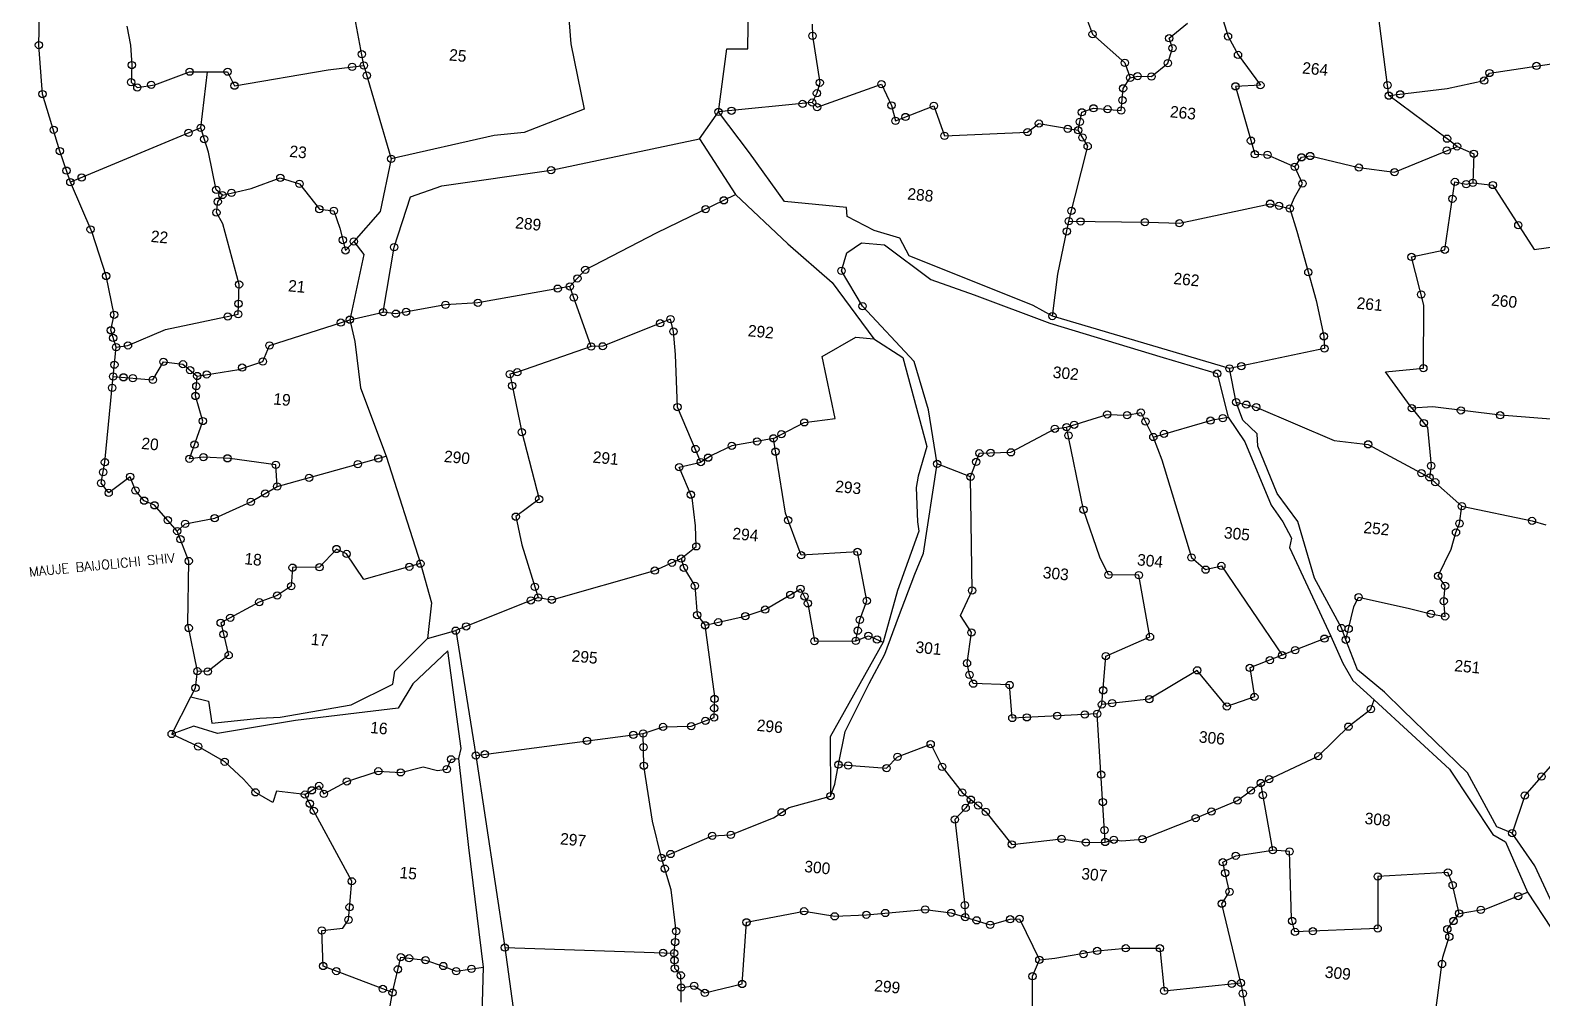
# Model space of a CAD drawing. Header units: metres. Extents: x 282716 to 286267, y 2075266 to 2079640.
# Drawn here: x 283632 to 284767, y 2075728 to 2076455 of the extents above; entities that cross this region are included whole.
import ezdxf
from ezdxf.enums import TextEntityAlignment as Align

# ---------------------------------------------------------------- set-up
doc = ezdxf.new("R2010")
doc.units = ezdxf.units.M
doc.header["$LTSCALE"] = 0.3
doc.header["$MEASUREMENT"] = 0
for name, color, linetype in [('OFF', 1, 'Continuous'), ('POLY_PARCEL', 6, 'Continuous'), ('POLY_ROAD', 30, 'Continuous'), ('POLY_WATER', 4, 'Continuous'), ('TEXT_MAPOUT', 7, 'Continuous'), ('TEXT_PARCEL', 7, 'Continuous'), ('V_BOUND_LINE', 7, 'Continuous')]:
    doc.layers.add(name, color=color, linetype=linetype)
doc.styles.get("Standard").update_dxf_attribs({"font": 'simplex.shx'})
doc.styles.add('TEXT_MAP', font='', dxfattribs={"height": 2.5})
doc.styles.get('TEXT_MAP').set_extended_font_data('Kruti Dev 050')

msp = doc.modelspace()

# ---------------------------------------------------------------- linework, layer by layer
for centre in [(284219.6, 2076450.4), (284429.9, 2076451.6), (284531.6, 2076450), (283638.6, 2076443.5), (284487.4, 2076448.6), (284490, 2076441.2), (283708.4, 2076428.5), (283873.8, 2076427.1), (283881.1, 2076436.6), (283882.6, 2076428.2), (284454.1, 2076430.2), (284486.4, 2076429.9), (284539.1, 2076436.1), (284763.3, 2076427.8), (283707.8, 2076415.6), (283751.8, 2076423.5), (283780.3, 2076423.5), (283884.8, 2076420.6), (284458.1, 2076418.9), (284463.7, 2076420.1), (284474.1, 2076419.9), (284724, 2076416.8), (284728, 2076422.5), (283641.3, 2076406.7), (283712.5, 2076411.6), (283723, 2076413.6), (283785.5, 2076413), (284222.9, 2076407.3), (284225, 2076415.2), (284271.3, 2076414.1), (284452.8, 2076411), (284537.2, 2076412.5), (284555.9, 2076413.3), (284651.4, 2076413.4), (284652.4, 2076405.5), (284660.9, 2076406.5), (284149, 2076393.3), (284158.7, 2076394.2), (284212.1, 2076399.3), (284219.4, 2076400.3), (284223, 2076396.9), (284278.9, 2076398.2), (284310.7, 2076397.9), (284421.8, 2076393), (284430.6, 2076396), (284441.2, 2076395.3), (284451.4, 2076394.4), (284452.3, 2076402.1), (284281.9, 2076386.6), (284289.4, 2076389.5), (284389.6, 2076384.5), (284420.3, 2076385.8), (283649.7, 2076379.9), (283751, 2076377.6), (283760.1, 2076381.4), (283762.8, 2076372.8), (284318.7, 2076375.3), (284381.1, 2076378.2), (284411.2, 2076380.6), (284419.1, 2076379.5), (284422.3, 2076374.1), (284548.8, 2076371.7), (284696.1, 2076373.2), (283654.3, 2076363.9), (284426.2, 2076367.5), (284551.7, 2076361.5), (284561.3, 2076361.1), (284586.8, 2076359.2), (284593.3, 2076360.2), (284695.9, 2076364.3), (284703.6, 2076367.4), (284716.2, 2076361.9), (283659.3, 2076349.2), (283903.2, 2076358.1), (284023.2, 2076349.6), (284581.8, 2076352.1), (284629.9, 2076351.5), (284656.7, 2076348.1), (283662.2, 2076340.5), (283670.7, 2076344), (283819.9, 2076343.8), (283834.3, 2076339.3), (284587.6, 2076339.5), (284702, 2076340.7), (284710.4, 2076339), (284715.5, 2076340.1), (284730.5, 2076338.4), (283771.8, 2076334.8), (283772.9, 2076325.9), (283776.4, 2076330.9), (283783.2, 2076332.5), (284153, 2076326.9), (284700.1, 2076328.1), (283771.9, 2076317.7), (283849.2, 2076320.3), (283860.1, 2076319), (284139.3, 2076320.3), (284414, 2076319), (284563.2, 2076324.4), (284569.9, 2076322.8), (284578, 2076320.8), (283677.4, 2076305.1), (284410.5, 2076303.6), (284412.1, 2076311.3), (284420.9, 2076311.1), (284469.2, 2076310.5), (284495.1, 2076309.7), (284749.6, 2076308.3), (283866.8, 2076297.1), (283875.1, 2076296), (283905.4, 2076291.7), (283868.8, 2076289.3), (284669.4, 2076284.4), (284694.4, 2076289.8), (283689.1, 2076270.1), (284043, 2076268.3), (284048.9, 2076274.8), (284241.3, 2076274), (284591.9, 2076272.9), (283788.9, 2076263.8), (284028.2, 2076260.6), (284037.4, 2076262.2), (283788.5, 2076249.3), (283943.9, 2076248.4), (283968.3, 2076249.9), (284040.3, 2076254), (284257.2, 2076247.4), (284676.7, 2076256.2), (283695.1, 2076241), (283780.4, 2076239.7), (283788.2, 2076241.4), (283865.3, 2076235.1), (283872.1, 2076237.3), (283897.2, 2076242.9), (283906.7, 2076241.8), (283914.3, 2076243.2), (284105.2, 2076234.6), (284112.9, 2076237.7), (284399.7, 2076240), (283692.6, 2076229.3), (283694.4, 2076223.6), (284115.1, 2076228.4), (284603.6, 2076224.8), (283696.6, 2076216.7), (283705.5, 2076218), (283811.8, 2076217.9), (284053.3, 2076217.2), (284062, 2076217.3), (284604, 2076215.7), (283695.3, 2076203.5), (283732.1, 2076205.6), (283746.8, 2076203.8), (283791.2, 2076201.3), (283806.8, 2076205.9), (284532.7, 2076200.6), (284541.6, 2076202.4), (284678.3, 2076200.9), (283694.4, 2076194.6), (283702.1, 2076194), (283709.1, 2076193.4), (283724.2, 2076192.1), (283752.1, 2076199.4), (283757.5, 2076195), (283764.6, 2076196.2), (283992.3, 2076196.4), (283997.9, 2076197.8), (284523.5, 2076196.8), (283693.6, 2076186.1), (283756.2, 2076180), (283756.8, 2076187.4), (283994, 2076187.7), (284118.2, 2076171.7), (284440.9, 2076166.2), (284466.2, 2076167.6), (284537.8, 2076175.4), (284545.3, 2076173.5), (284552.8, 2076171.7), (284669.7, 2076170.8), (284706.5, 2076169.2), (283761.7, 2076161.2), (284213.4, 2076160.2), (284401.5, 2076155.4), (284410.4, 2076156.6), (284416.1, 2076158.4), (284455.8, 2076165.6), (284469.7, 2076160.8), (284518.4, 2076161.5), (284527.7, 2076163.4), (284678.7, 2076159.7), (284736, 2076165.5), (283755.4, 2076143.5), (284001.2, 2076152.8), (284177.9, 2076145.9), (284190.2, 2076148.2), (284196.2, 2076151.3), (284411.8, 2076150.3), (284475.5, 2076149.2), (284483.5, 2076151.5), (284636.9, 2076143.7), (283751.6, 2076132.9), (283762.1, 2076134.1), (283780.2, 2076133.2), (283893.5, 2076133.1), (284131.6, 2076140.2), (284141.2, 2076133.7), (284158.9, 2076142.6), (284191.8, 2076138.2), (284344.9, 2076137), (284353.3, 2076137.4), (284368.6, 2076137.7), (283686.9, 2076122.8), (283688.2, 2076130.2), (283816.5, 2076128.3), (283878.1, 2076128.8), (284119.5, 2076126.6), (284135.7, 2076130.4), (284313.2, 2076129), (284342.5, 2076130.5), (284676.8, 2076122), (284684.2, 2076127.6), (283685.4, 2076114.5), (283707.1, 2076119.4), (283817.5, 2076112), (283841.5, 2076118.6), (284338.3, 2076119.3), (284683, 2076118.9), (284687.3, 2076115.2), (283691, 2076107.2), (283711.1, 2076109), (283717.6, 2076101.4), (283725.4, 2076097.9), (283797.8, 2076100.5), (283808.6, 2076106.8), (284014.2, 2076102.5), (284128.2, 2076105.9), (283735.4, 2076086.7), (283770.6, 2076088.3), (283996.7, 2076089.4), (284201.3, 2076086.7), (284423.1, 2076094.6), (284707.2, 2076097.3), (283742.5, 2076078.6), (283748.4, 2076084), (284702.8, 2076077.6), (284705.4, 2076084.3), (284759.9, 2076086.2), (283744.9, 2076072.4), (283862.1, 2076065.1), (284132.3, 2076067.1), (283751.1, 2076056.1), (283869.7, 2076061.4), (283925.1, 2076054.1), (284114, 2076054.8), (284120.9, 2076057.9), (284211.1, 2076060.4), (284253.3, 2076062.9), (284504.2, 2076058.7), (284526.6, 2076052.4), (283829.1, 2076051.1), (283849.3, 2076051.4), (283916.8, 2076051.8), (284101.1, 2076048.9), (284123, 2076051), (284441.8, 2076045.7), (284464.6, 2076045.5), (284514.8, 2076049.6), (284689.4, 2076044.9), (283817.6, 2076030.2), (283828.1, 2076037.2), (284011, 2076036.7), (284131.2, 2076037.5), (284202.9, 2076030.7), (284210.5, 2076035.3), (284339.4, 2076034), (284694.6, 2076037.5), (283804.1, 2076025.1), (284008, 2076026.5), (284013.5, 2076028.7), (284023.8, 2076027), (284184, 2076019.6), (284213.5, 2076029.5), (284216.1, 2076024.3), (284260.3, 2076026.2), (284629.7, 2076028.9), (284693.6, 2076026), (283775.1, 2076009.7), (283782.3, 2076013.5), (283959.5, 2076007), (284132.9, 2076015.5), (284138.9, 2076007.8), (284148.8, 2076010.1), (284169.1, 2076014.7), (284255.1, 2076011.9), (284684, 2076016.4), (284694.6, 2076014.5), (283751.1, 2076005.8), (283777.2, 2076001.1), (283951.6, 2076003.8), (284221, 2075995.9), (284252.1, 2075996.2), (284253.5, 2076003.8), (284261.5, 2076000), (284268, 2075997.2), (284338.9, 2076002.4), (284473, 2075999.1), (284604.1, 2075997.8), (284616.7, 2076005.8), (284620.1, 2075997), (284622.2, 2076005.2), (283781.1, 2075985.3), (284439.8, 2075984.7), (284572.3, 2075985.3), (284582, 2075989.1), (283757.6, 2075973.3), (283765.4, 2075973.1), (284335.6, 2075979.3), (284508.5, 2075974), (284548, 2075975.8), (284563.1, 2075981.7), (284337.5, 2075970.6), (284340.3, 2075964), (284367.6, 2075963), (283756.2, 2075960.8), (284146, 2075952.5), (284437.8, 2075959), (284472.5, 2075952.4), (284551.4, 2075954), (284145.8, 2075945.5), (284403.4, 2075939.8), (284424, 2075940.8), (284433.3, 2075941.3), (284436.9, 2075948.3), (284444.6, 2075949.4), (284530.8, 2075946.8), (284638.8, 2075944.8), (284107.3, 2075931.5), (284128.5, 2075932.1), (284139.1, 2075936.1), (284145.6, 2075938.6), (284369.6, 2075938.2), (284380.5, 2075938.7), (284622, 2075931.7), (283738.3, 2075926.2), (283758.2, 2075916.8), (284050.2, 2075921.1), (284085, 2075925.6), (284092.4, 2075926.6), (284092.6, 2075916.3), (284308.3, 2075918.6), (283778.1, 2075905.4), (283948.1, 2075907.2), (283966.8, 2075910.1), (283973.5, 2075911), (284283.4, 2075909.1), (284599.4, 2075909.5), (283893.5, 2075898.2), (283910.3, 2075897.4), (283944.9, 2075899.8), (284092.9, 2075902.4), (284239.1, 2075903.2), (284246.3, 2075902.5), (284275.2, 2075900.5), (284316.9, 2075901.6), (284436.3, 2075895.7), (284767, 2075894.3), (283801.2, 2075882.4), (283843.6, 2075883.9), (283849, 2075887.2), (283869.9, 2075890.6), (284332, 2075882.3), (284548.7, 2075883.8), (284556.2, 2075889.4), (284562.4, 2075892.3), (283838.4, 2075880.7), (283842.1, 2075873.9), (283852.6, 2075881.3), (284233.1, 2075879.6), (284334.6, 2075870.7), (284338.5, 2075876.9), (284344, 2075872.5), (284437.6, 2075875.1), (284538.8, 2075876.3), (284557.8, 2075880.3), (284754.4, 2075880), (283845, 2075868.6), (284196.4, 2075867.4), (284326.5, 2075862), (284349.7, 2075867.8), (284507.3, 2075863.1), (284519.1, 2075868), (284144.3, 2075849.7), (284158.2, 2075850.5), (284438.8, 2075854), (284745, 2075851.8), (284369.3, 2075843.3), (284406.6, 2075847.5), (284424.9, 2075844.8), (284439.3, 2075845.1), (284445.9, 2075846.8), (284467.3, 2075847.2), (284565.2, 2075839), (284577.8, 2075838), (284106.1, 2075833.2), (284113, 2075836.1), (284527.7, 2075829.9), (284537.4, 2075834.8), (283873.5, 2075815.6), (284108.6, 2075825.1), (284529.5, 2075821.8), (284644, 2075819.2), (284696.8, 2075822.3), (284532.7, 2075807.7), (284700.3, 2075812.8), (284749.5, 2075804.5), (283871.9, 2075796.1), (284213.2, 2075793.1), (284274.2, 2075791.8), (284304.2, 2075794.4), (284323.8, 2075792), (284334, 2075797.7), (284527, 2075798.8), (284705.2, 2075791.5), (284721.5, 2075794.2), (283871.1, 2075786.7), (284170, 2075784.8), (284236.2, 2075789.3), (284260, 2075790.5), (284334.3, 2075788.7), (284342.8, 2075786.3), (284353, 2075782.9), (284368, 2075787.1), (284375.1, 2075787.5), (284579.8, 2075785.8), (284644, 2075780.1), (284700.9, 2075785.8), (283851.1, 2075778.7), (284116.4, 2075770), (284117.2, 2075778.1), (284581.9, 2075777.6), (284595.3, 2075778.1), (284696.3, 2075779.7), (284697.8, 2075773.9), (283910.3, 2075758.6), (283916.6, 2075757.8), (283988.5, 2075765.8), (284107.3, 2075761.9), (284115.6, 2075761.6), (284423, 2075760.9), (284433.3, 2075763.3), (284454.8, 2075765.3), (284480.4, 2075765.3), (283852.1, 2075752), (283861.9, 2075748.2), (283908.2, 2075749.5), (283929, 2075756.4), (283942.3, 2075752), (283952, 2075748.1), (283963.5, 2075749.9), (284115.9, 2075756.3), (284116.2, 2075750.2), (284389.9, 2075756.6), (284692.3, 2075753.5), (283896.9, 2075734.8), (284120.6, 2075745), (284121, 2075735.9), (284130.7, 2075737.1), (284166.7, 2075738.5), (284384.8, 2075744.3), (284534.4, 2075738.6), (284541.3, 2075739.3), (283904.2, 2075732), (284138.7, 2075731.8), (284483.6, 2075733.4), (284542.7, 2075731.4)]:
    msp.add_circle(centre, 2.73)
at = {"layer": 'OFF'}
for p, q in [((284134.8, 2076373), (284149, 2076393.3)), ((283872.1, 2076237.3), (283897.2, 2076242.9)), ((283930.4, 2075997.9), (283951.6, 2076003.8))]:
    msp.add_line(p, q, dxfattribs=at)
at = {"layer": 'POLY_PARCEL'}
for p, q in [((284652.4, 2076405.5), (284640.7, 2076495.4)), ((283882.6, 2076428.2), (283873.7, 2076476.1)), ((284522.7, 2076478.9), (284531.6, 2076450)), ((284421.6, 2076473.6), (284429.9, 2076451.6)), ((283704.7, 2076457.6), (283707.5, 2076443.3)), ((284219.4, 2076459.2), (284219.6, 2076450.4)), ((284487.4, 2076448.6), (284501.2, 2076460)), ((283707.5, 2076443.3), (283708.4, 2076428.5)), ((284219.6, 2076450.4), (284225, 2076415.2)), ((284429.9, 2076451.6), (284454.1, 2076430.2)), ((284486.4, 2076429.9), (284490, 2076441.2)), ((284490, 2076441.2), (284487.4, 2076448.6)), ((284531.6, 2076450), (284539.1, 2076436.1)), ((284454.1, 2076430.2), (284458.1, 2076418.9)), ((284474.1, 2076419.9), (284486.4, 2076429.9)), ((284539.1, 2076436.1), (284555.9, 2076413.3)), ((284728, 2076422.5), (284782.8, 2076430.7)), ((283708.4, 2076428.5), (283707.8, 2076415.6)), ((283725.7, 2076413.7), (283751.8, 2076423.5)), ((283751.8, 2076423.5), (283765.1, 2076423.5)), ((283760.1, 2076381.4), (283765.1, 2076423.5)), ((283765.1, 2076423.5), (283780.3, 2076423.5)), ((283780.3, 2076423.5), (283785.5, 2076413)), ((283785.5, 2076413), (283855.9, 2076425)), ((283855.9, 2076425), (283882.6, 2076428.2)), ((283882.6, 2076428.2), (283903.2, 2076358.1)), ((284452.8, 2076411), (284458.1, 2076418.9)), ((284458.1, 2076418.9), (284463.7, 2076420.1)), ((284463.7, 2076420.1), (284474.1, 2076419.9)), ((284724, 2076416.8), (284728, 2076422.5)), ((283707.8, 2076415.6), (283712.5, 2076411.6)), ((283712.5, 2076411.6), (283725.7, 2076413.7)), ((284222.9, 2076407.3), (284219.4, 2076400.3)), ((284225, 2076415.2), (284222.9, 2076407.3)), ((284223, 2076396.9), (284271.3, 2076414.1)), ((284271.3, 2076414.1), (284278.9, 2076398.2)), ((284451.4, 2076394.4), (284452.8, 2076411)), ((284555.9, 2076413.3), (284537.2, 2076412.5)), ((284537.2, 2076412.5), (284551.7, 2076361.5)), ((284652.4, 2076405.5), (284696.3, 2076410.8)), ((284696.3, 2076410.8), (284724, 2076416.8)), ((284219.4, 2076400.3), (284149, 2076393.3)), ((284219.4, 2076400.3), (284223, 2076396.9)), ((284278.9, 2076398.2), (284281.9, 2076386.6)), ((284281.9, 2076386.6), (284310.7, 2076397.9)), ((284310.7, 2076397.9), (284318.7, 2076375.3)), ((284421.8, 2076393), (284430.6, 2076396)), ((284430.6, 2076396), (284451.4, 2076394.4)), ((284696.1, 2076373.2), (284652.4, 2076405.5)), ((284381.1, 2076378.2), (284389.6, 2076384.5)), ((284389.6, 2076384.5), (284419.1, 2076379.5)), ((284419.1, 2076379.5), (284421.8, 2076393)), ((283760.1, 2076381.4), (283662.2, 2076340.5)), ((283765.9, 2076363), (283760.1, 2076381.4)), ((284318.7, 2076375.3), (284381.1, 2076378.2)), ((284426.2, 2076367.5), (284419.1, 2076379.5)), ((284703.6, 2076367.4), (284696.1, 2076373.2)), ((283771.8, 2076334.8), (283765.9, 2076363)), ((284412.1, 2076311.3), (284426.2, 2076367.5)), ((284656.7, 2076348.1), (284703.6, 2076367.4)), ((284703.6, 2076367.4), (284716.2, 2076361.9)), ((284716.2, 2076361.9), (284715.5, 2076340.1)), ((284551.7, 2076361.5), (284561.3, 2076361.1)), ((284561.3, 2076361.1), (284581.8, 2076352.1)), ((284581.8, 2076352.1), (284586.8, 2076359.2)), ((284587.6, 2076339.5), (284581.8, 2076352.1)), ((284586.8, 2076359.2), (284593.3, 2076360.2)), ((284593.3, 2076360.2), (284629.9, 2076351.5)), ((284629.9, 2076351.5), (284656.7, 2076348.1)), ((283797.9, 2076335.9), (283819.9, 2076343.8)), ((283819.9, 2076343.8), (283834.3, 2076339.3)), ((283834.3, 2076339.3), (283849.2, 2076320.3)), ((284581.4, 2076329.1), (284587.6, 2076339.5)), ((284694.4, 2076289.8), (284702, 2076340.7)), ((284702, 2076340.7), (284710.4, 2076339)), ((284710.4, 2076339), (284715.5, 2076340.1)), ((284715.5, 2076340.1), (284730.5, 2076338.4)), ((283776.4, 2076330.9), (283771.8, 2076334.8)), ((283772.9, 2076325.9), (283776.4, 2076330.9)), ((283776.4, 2076330.9), (283797.9, 2076335.9)), ((284102.5, 2076302.5), (284161.8, 2076331.2)), ((284578, 2076320.8), (284581.4, 2076329.1)), ((284730.5, 2076338.4), (284761.5, 2076290)), ((283771.9, 2076317.7), (283772.9, 2076325.9)), ((283776.7, 2076309.3), (283771.9, 2076317.7)), ((283849.2, 2076320.3), (283860.1, 2076319)), ((283860.1, 2076319), (283864.6, 2076305.9)), ((284495.1, 2076309.7), (284563.2, 2076324.4)), ((284563.2, 2076324.4), (284578, 2076320.8)), ((284578, 2076320.8), (284583.4, 2076303.7)), ((283788.9, 2076263.8), (283776.7, 2076309.3)), ((283864.6, 2076305.9), (283868.8, 2076289.3)), ((284403.8, 2076271.5), (284412.1, 2076311.3)), ((284412.1, 2076311.3), (284471.4, 2076310.4)), ((284471.4, 2076310.4), (284495.1, 2076309.7)), ((283868.8, 2076289.3), (283875.1, 2076296)), ((284048.9, 2076274.8), (284102.5, 2076302.5)), ((284583.4, 2076303.7), (284597.7, 2076251.7)), ((284761.5, 2076290), (284795, 2076294.7)), ((284669.4, 2076284.4), (284694.4, 2076289.8)), ((284678.7, 2076248.2), (284669.4, 2076284.4)), ((284037.4, 2076262.2), (284048.9, 2076274.8)), ((284399.7, 2076240), (284403.8, 2076271.5)), ((283788.2, 2076241.4), (283788.9, 2076263.8)), ((284037.4, 2076262.2), (283968.3, 2076249.9)), ((284053.3, 2076217.2), (284037.4, 2076262.2)), ((283943.9, 2076248.4), (283906.7, 2076241.8)), ((283968.3, 2076249.9), (283943.9, 2076248.4)), ((284597.7, 2076251.7), (284603.6, 2076224.8)), ((284678.3, 2076200.9), (284678.7, 2076248.2)), ((283733.7, 2076229.9), (283788.2, 2076241.4)), ((283811.8, 2076217.9), (283872.1, 2076237.3)), ((283872.1, 2076237.3), (283875.9, 2076220.8)), ((283906.7, 2076241.8), (283897.2, 2076242.9)), ((284112.9, 2076237.7), (284062, 2076217.3)), ((284115.1, 2076228.4), (284112.9, 2076237.7)), ((283705.5, 2076218), (283733.7, 2076229.9)), ((284116.6, 2076211.1), (284115.1, 2076228.4)), ((283696.6, 2076216.7), (283705.5, 2076218)), ((283806.8, 2076205.9), (283811.8, 2076217.9)), ((283875.9, 2076220.8), (283880.2, 2076186.1)), ((284053.3, 2076217.2), (283997.9, 2076197.8)), ((284062, 2076217.3), (284053.3, 2076217.2)), ((284226.8, 2076209.7), (284252.1, 2076224.1)), ((284252.1, 2076224.1), (284265.7, 2076222.8)), ((284604, 2076215.7), (284532.7, 2076200.6)), ((284603.6, 2076224.8), (284604, 2076215.7)), ((283724.2, 2076192.1), (283732.1, 2076205.6)), ((283732.1, 2076205.6), (283746.8, 2076203.8)), ((283746.8, 2076203.8), (283757.5, 2076195)), ((283788.8, 2076199.9), (283806.8, 2076205.9)), ((284118.2, 2076171.7), (284116.6, 2076211.1)), ((284236.6, 2076163.2), (284226.8, 2076209.7)), ((283694.4, 2076194.6), (283724.2, 2076192.1)), ((283756.2, 2076180), (283757.5, 2076195)), ((283757.5, 2076195), (283788.8, 2076199.9)), ((283997.9, 2076197.8), (283992.3, 2076196.4)), ((283992.3, 2076196.4), (284001.2, 2076152.8)), ((284649.8, 2076198.2), (284678.3, 2076200.9)), ((284669.7, 2076170.8), (284649.8, 2076198.2)), ((283761.7, 2076161.2), (283756.2, 2076180)), ((283880.2, 2076186.1), (283899.4, 2076134.8)), ((284135.7, 2076130.4), (284118.2, 2076171.7)), ((284537.8, 2076175.4), (284552.8, 2076171.7)), ((284552.8, 2076171.7), (284611.2, 2076146.5)), ((284685.3, 2076171.9), (284669.7, 2076170.8)), ((284669.7, 2076170.8), (284681.5, 2076156.3)), ((284736, 2076165.5), (284685.3, 2076171.9)), ((283751.6, 2076132.9), (283761.7, 2076161.2)), ((284190.2, 2076148.2), (284213.4, 2076160.2)), ((284213.4, 2076160.2), (284236.6, 2076163.2)), ((284410.4, 2076156.6), (284440.9, 2076166.2)), ((284440.9, 2076166.2), (284455.8, 2076165.6)), ((284455.8, 2076165.6), (284466.2, 2076167.6)), ((284466.2, 2076167.6), (284475.5, 2076149.2)), ((284475.5, 2076149.2), (284520.2, 2076162)), ((284520.2, 2076162), (284531.6, 2076164.1)), ((284783.3, 2076161.8), (284736, 2076165.5)), ((284001.2, 2076152.8), (284014.2, 2076102.5)), ((284190.2, 2076148.2), (284158.9, 2076142.6)), ((284199.3, 2076092.1), (284190.2, 2076148.2)), ((284368.6, 2076137.7), (284401.5, 2076155.4)), ((284401.5, 2076155.4), (284410.4, 2076156.6)), ((284423.1, 2076094.6), (284410.4, 2076156.6)), ((284475.5, 2076149.2), (284481.8, 2076132)), ((284611.2, 2076146.5), (284636.9, 2076143.7)), ((284681.5, 2076156.3), (284684.2, 2076127.6)), ((283817.5, 2076112), (283899.4, 2076134.8)), ((283899.4, 2076134.8), (283925.1, 2076054.1)), ((284144.1, 2076135.5), (284135.7, 2076130.4)), ((284158.9, 2076142.6), (284144.1, 2076135.5)), ((284338.3, 2076119.3), (284344.9, 2076137)), ((284344.9, 2076137), (284368.6, 2076137.7)), ((284636.9, 2076143.7), (284683, 2076118.9)), ((283762.1, 2076134.1), (283751.6, 2076132.9)), ((283781.9, 2076133.1), (283762.1, 2076134.1)), ((283816.5, 2076128.3), (283781.9, 2076133.1)), ((283817.5, 2076112), (283816.5, 2076128.3)), ((284119.5, 2076126.6), (284135.7, 2076130.4)), ((284129.2, 2076103.5), (284119.5, 2076126.6)), ((284338.3, 2076119.3), (284313.2, 2076129)), ((284481.8, 2076132), (284504.2, 2076058.7)), ((284684.2, 2076127.6), (284683, 2076118.9)), ((283797.8, 2076100.5), (283817.5, 2076112)), ((284339.4, 2076034), (284338.3, 2076119.3)), ((284683, 2076118.9), (284707.2, 2076097.3)), ((283770.6, 2076088.3), (283797.8, 2076100.5)), ((284014.2, 2076102.5), (283996.7, 2076089.4)), ((284131.7, 2076082.5), (284129.2, 2076103.5)), ((283996.7, 2076089.4), (284001.3, 2076068.3)), ((284211.1, 2076060.4), (284199.3, 2076092.1)), ((284435.3, 2076058.9), (284423.1, 2076094.6)), ((284705.4, 2076084.3), (284707.2, 2076097.3)), ((284707.2, 2076097.3), (284759.9, 2076086.2)), ((283742.5, 2076078.6), (283748.4, 2076084)), ((283748.4, 2076084), (283770.6, 2076088.3)), ((284132.3, 2076067.1), (284131.7, 2076082.5)), ((284702.8, 2076077.6), (284705.4, 2076084.3)), ((284759.9, 2076086.2), (284770.3, 2076083.2)), ((284001.3, 2076068.3), (284013.5, 2076028.7)), ((284120.9, 2076057.9), (284132.3, 2076067.1)), ((284699.3, 2076065.1), (284702.8, 2076077.6)), ((283862.1, 2076065.1), (283849.3, 2076051.4)), ((283869.7, 2076061.4), (283862.1, 2076065.1)), ((283882.7, 2076042.2), (283869.7, 2076061.4)), ((284101.1, 2076049), (284120.9, 2076057.9)), ((284120.9, 2076057.9), (284123, 2076051)), ((284253.3, 2076062.9), (284211.1, 2076060.4)), ((284260.3, 2076026.2), (284253.3, 2076062.9)), ((284441.8, 2076045.7), (284435.3, 2076058.9)), ((284504.2, 2076058.7), (284514.8, 2076049.6)), ((284689.4, 2076044.9), (284699.3, 2076065.1)), ((283829.1, 2076051.1), (283828.1, 2076037.2)), ((283849.3, 2076051.4), (283829.1, 2076051.1)), ((283925.1, 2076054.1), (283882.7, 2076042.2)), ((283925.1, 2076054.1), (283933.5, 2076024.8)), ((284023.8, 2076027), (284101.1, 2076049)), ((284123, 2076051), (284131.2, 2076037.5)), ((284464.6, 2076045.5), (284441.8, 2076045.7)), ((284473, 2075999.1), (284464.6, 2076045.5)), ((284514.8, 2076049.6), (284526.6, 2076052.4)), ((284526.6, 2076052.4), (284572.3, 2075985.3)), ((284694.6, 2076037.5), (284689.4, 2076044.9)), ((283828.1, 2076037.2), (283817.6, 2076030.2)), ((284131.2, 2076037.5), (284132.9, 2076015.5)), ((284184, 2076019.6), (284210.5, 2076035.3)), ((284210.5, 2076035.3), (284216.1, 2076024.3)), ((284330.8, 2076015.1), (284339.4, 2076034)), ((284693.6, 2076026), (284694.6, 2076037.5)), ((283804.1, 2076025.1), (283775.1, 2076009.7)), ((283817.6, 2076030.2), (283804.1, 2076025.1)), ((283933.5, 2076024.8), (283930.4, 2075997.9)), ((284013.5, 2076028.7), (283951.6, 2076003.8)), ((284013.5, 2076028.7), (284023.8, 2076027)), ((284216.1, 2076024.3), (284221, 2075995.9)), ((284255.1, 2076011.9), (284260.3, 2076026.2)), ((284620.1, 2075997), (284626.2, 2076021.6)), ((284626.2, 2076021.6), (284629.7, 2076028.9)), ((284629.7, 2076028.9), (284666.8, 2076020.7)), ((284694.6, 2076014.5), (284693.6, 2076026)), ((283775.1, 2076009.7), (283781.1, 2075985.3)), ((284132.9, 2076015.5), (284138.9, 2076007.8)), ((284138.9, 2076007.8), (284169.1, 2076014.7)), ((284169.1, 2076014.7), (284184, 2076019.6)), ((284252.1, 2075996.2), (284255.1, 2076011.9)), ((284338.9, 2076002.4), (284330.8, 2076015.1)), ((284666.8, 2076020.7), (284684, 2076016.4)), ((284684, 2076016.4), (284694.6, 2076014.5)), ((284146.1, 2075954.4), (284138.9, 2076007.8)), ((284252.1, 2075996.2), (284261.5, 2076000)), ((284261.5, 2076000), (284272.5, 2075995.2)), ((284335.6, 2075979.3), (284338.9, 2076002.4)), ((284439.8, 2075984.7), (284473, 2075999.1)), ((284608.8, 2075999.6), (284572.3, 2075985.3)), ((284221, 2075995.9), (284252.1, 2075996.2)), ((283781.1, 2075985.3), (283765.4, 2075973.1)), ((284337.5, 2075970.6), (284335.6, 2075979.3)), ((284436.9, 2075948.3), (284439.8, 2075984.7)), ((284572.3, 2075985.3), (284548, 2075975.8)), ((284548, 2075975.8), (284551.4, 2075954)), ((283765.4, 2075973.1), (283757.6, 2075973.3)), ((284340.3, 2075964), (284337.5, 2075970.6)), ((284508.5, 2075974), (284472.5, 2075952.4)), ((284530.8, 2075946.8), (284508.5, 2075974)), ((284145.6, 2075938.6), (284146.1, 2075954.4)), ((284367.6, 2075963), (284340.3, 2075964)), ((284369.6, 2075938.2), (284367.6, 2075963)), ((284551.4, 2075954), (284530.8, 2075946.8)), ((284433.3, 2075941.3), (284436.9, 2075948.3)), ((284472.5, 2075952.4), (284436.9, 2075948.3)), ((284622.7, 2075932.3), (284638.8, 2075944.8)), ((284638.8, 2075944.8), (284641.3, 2075951.8)), ((284092.4, 2075926.6), (284107.3, 2075931.5)), ((284107.3, 2075931.5), (284128.5, 2075932.1)), ((284128.5, 2075932.1), (284145.6, 2075938.6)), ((284433.3, 2075941.3), (284369.6, 2075938.2)), ((284439.3, 2075845.1), (284433.3, 2075941.3)), ((284599.4, 2075909.5), (284622.7, 2075932.3)), ((283966.8, 2075910.1), (284092.4, 2075926.6)), ((284092.9, 2075902.4), (284092.4, 2075926.6)), ((283948.1, 2075907.2), (283953.9, 2075907.8)), ((284275.2, 2075900.5), (284283.4, 2075909.1)), ((284283.4, 2075909.1), (284308.3, 2075918.6)), ((284308.3, 2075918.6), (284316.9, 2075901.6)), ((284556.2, 2075889.4), (284599.4, 2075909.5)), ((283869.9, 2075890.6), (283893.5, 2075898.2)), ((283893.5, 2075898.2), (283910.3, 2075897.4)), ((283910.3, 2075897.4), (283927.1, 2075901.5)), ((283927.1, 2075901.5), (283937.9, 2075898.8)), ((283937.9, 2075898.8), (283944.9, 2075899.8)), ((283944.9, 2075899.8), (283948.1, 2075907.2)), ((284099.3, 2075860.7), (284092.9, 2075902.4)), ((284239.1, 2075903.2), (284275.2, 2075900.5)), ((284316.9, 2075901.6), (284332, 2075882.3)), ((284777.1, 2075905.8), (284754.4, 2075880)), ((283838.4, 2075880.7), (283849, 2075887.2)), ((283849, 2075887.2), (283852.6, 2075881.3)), ((283852.6, 2075881.3), (283869.9, 2075890.6)), ((284538.8, 2075876.3), (284556.2, 2075889.4)), ((284565.2, 2075839), (284556.2, 2075889.4)), ((284202.1, 2075871.1), (284233.1, 2075879.6)), ((284332, 2075882.3), (284338.5, 2075876.9)), ((284338.5, 2075876.9), (284334.6, 2075870.7)), ((284338.5, 2075876.9), (284349.7, 2075867.8)), ((284507.3, 2075863.1), (284538.8, 2075876.3)), ((284754.4, 2075880), (284745, 2075851.8)), ((284158.2, 2075850.5), (284190.2, 2075863.3)), ((284190.2, 2075863.3), (284202.1, 2075871.1)), ((284334.6, 2075870.7), (284326.5, 2075862)), ((284349.7, 2075867.8), (284369.3, 2075843.3)), ((284467.3, 2075847.2), (284507.3, 2075863.1)), ((284106.1, 2075833.2), (284099.3, 2075860.7)), ((284326.5, 2075862), (284334, 2075797.7)), ((284106.1, 2075833.2), (284144.3, 2075849.7)), ((284144.3, 2075849.7), (284158.2, 2075850.5)), ((284369.3, 2075843.3), (284406.6, 2075847.5)), ((284406.6, 2075847.5), (284424.9, 2075844.8)), ((284424.9, 2075844.8), (284439.3, 2075845.1)), ((284439.3, 2075845.1), (284445.9, 2075846.8)), ((284445.9, 2075846.8), (284451.9, 2075845.9)), ((284451.9, 2075845.9), (284467.3, 2075847.2)), ((284113.5, 2075809.2), (284106.1, 2075833.2)), ((284527.7, 2075829.9), (284537.4, 2075834.8)), ((284532.7, 2075807.7), (284527.7, 2075829.9)), ((284537.4, 2075834.8), (284565.2, 2075839)), ((284577.8, 2075838), (284565.2, 2075839)), ((284579.3, 2075787.6), (284577.8, 2075838)), ((284696.8, 2075822.3), (284644, 2075819.2)), ((284644, 2075819.2), (284644, 2075780.1)), ((284699.9, 2075814.3), (284696.8, 2075822.3)), ((284117.2, 2075778.1), (284113.5, 2075809.2)), ((284527, 2075798.8), (284532.7, 2075807.7)), ((284705.2, 2075791.5), (284699.9, 2075814.3)), ((284725.4, 2075794.9), (284756.5, 2075807.4)), ((284260, 2075790.5), (284304.2, 2075794.4)), ((284304.2, 2075794.4), (284323.8, 2075792)), ((284334, 2075797.7), (284334.3, 2075788.7)), ((284541.3, 2075739.3), (284527, 2075798.8)), ((284705.2, 2075791.5), (284725.4, 2075794.9)), ((284166.7, 2075738.5), (284170, 2075784.8)), ((284170, 2075784.8), (284213.2, 2075793.1)), ((284213.2, 2075793.1), (284236.2, 2075789.3)), ((284236.2, 2075789.3), (284260, 2075790.5)), ((284323.8, 2075792), (284334.3, 2075788.7)), ((284334.3, 2075788.7), (284353, 2075782.9)), ((284353, 2075782.9), (284368, 2075787.1)), ((284368, 2075787.1), (284375.1, 2075787.5)), ((284375.1, 2075787.5), (284389.9, 2075756.6)), ((284581.9, 2075777.6), (284579.3, 2075787.6)), ((284696.3, 2075779.7), (284705.2, 2075791.5)), ((284115.6, 2075761.6), (284117.2, 2075778.1)), ((284644, 2075780.1), (284581.9, 2075777.6)), ((284693, 2075758.7), (284697.8, 2075773.9)), ((284697.8, 2075773.9), (284696.3, 2075779.7)), ((283988.5, 2075765.8), (284115.6, 2075761.6)), ((284116.2, 2075750.2), (284115.6, 2075761.6)), ((284401.5, 2075757.9), (284433.3, 2075763.3)), ((284433.3, 2075763.3), (284454.8, 2075765.3)), ((284454.8, 2075765.3), (284480.4, 2075765.3)), ((284480.4, 2075765.3), (284483.6, 2075733.4)), ((283904.2, 2075732), (283910.3, 2075758.6)), ((283910.3, 2075758.6), (283929, 2075756.4)), ((283929, 2075756.4), (283942.3, 2075752)), ((283942.3, 2075752), (283952, 2075748.1)), ((283952, 2075748.1), (283972.4, 2075751.2)), ((284120.6, 2075745), (284116.2, 2075750.2)), ((284384.8, 2075744.3), (284389.9, 2075756.6)), ((284389.9, 2075756.6), (284401.5, 2075757.9)), ((284684.9, 2075696.7), (284693, 2075758.7)), ((284121, 2075735.9), (284120.6, 2075745)), ((284138.7, 2075731.8), (284166.7, 2075738.5)), ((284384.8, 2075707.6), (284384.8, 2075744.3)), ((284483.6, 2075733.4), (284541.3, 2075739.3)), ((284541.3, 2075739.3), (284545.7, 2075714)), ((284120.9, 2075724.9), (284121, 2075735.9)), ((284121, 2075735.9), (284130.7, 2075737.1)), ((284130.7, 2075737.1), (284138.7, 2075731.8))]:
    msp.add_line(p, q, dxfattribs=at)
at = {"layer": 'POLY_ROAD'}
for p, q in [((284172.3, 2076362.5), (284149, 2076393.3)), ((284134.8, 2076373), (284161.8, 2076331.2)), ((284198.5, 2076326.1), (284172.3, 2076362.5)), ((284161.8, 2076331.2), (284201.1, 2076294.2)), ((284245.1, 2076321.6), (284198.5, 2076326.1)), ((284245.6, 2076314.7), (284245.1, 2076321.6)), ((284265.8, 2076304.2), (284245.6, 2076314.7)), ((284201.1, 2076294.2), (284234.4, 2076265.1)), ((284245.3, 2076287.6), (284256.3, 2076295)), ((284256.3, 2076295), (284273.6, 2076293.6)), ((284285.2, 2076298.6), (284265.8, 2076304.2)), ((284273.6, 2076293.6), (284308.5, 2076267.5)), ((284292.1, 2076285.2), (284285.2, 2076298.6)), ((284241.3, 2076274), (284245.3, 2076287.6)), ((284385.3, 2076248), (284292.1, 2076285.2)), ((284257.2, 2076247.4), (284241.3, 2076274)), ((284234.4, 2076265.1), (284265.7, 2076222.8)), ((284308.5, 2076267.5), (284341, 2076256)), ((284341, 2076256), (284397.8, 2076234.8)), ((284295.8, 2076205.8), (284257.2, 2076247.4)), ((284399.7, 2076240), (284385.3, 2076248)), ((284532.7, 2076200.6), (284399.7, 2076240)), ((284397.8, 2076234.8), (284482.8, 2076209)), ((284265.7, 2076222.8), (284287.5, 2076208.9)), ((284287.5, 2076208.9), (284305.5, 2076142.1)), ((284306.7, 2076169.6), (284295.8, 2076205.8)), ((284482.8, 2076209), (284523.5, 2076196.8)), ((284523.5, 2076196.8), (284531.6, 2076164.1)), ((284537.8, 2076175.4), (284532.7, 2076200.6)), ((284313.2, 2076129), (284306.7, 2076169.6)), ((284542.7, 2076161.9), (284537.8, 2076175.4)), ((284531.6, 2076164.1), (284544.3, 2076145.5)), ((284553.4, 2076151.6), (284542.7, 2076161.9)), ((284554, 2076142.4), (284553.4, 2076151.6)), ((284305.5, 2076142.1), (284298.8, 2076119.8)), ((284544.3, 2076145.5), (284563.9, 2076098)), ((284568.6, 2076106.9), (284554, 2076142.4)), ((284302.9, 2076061.9), (284313.2, 2076129)), ((284298.8, 2076119.8), (284297.3, 2076111.2)), ((284297.3, 2076111.2), (284298.5, 2076085.5)), ((284584, 2076085.7), (284568.6, 2076106.9)), ((284563.9, 2076098), (284572.7, 2076085.4)), ((284299.3, 2076078.4), (284283.5, 2076034)), ((284298.5, 2076085.5), (284299.3, 2076078.4)), ((284572.7, 2076085.4), (284579.2, 2076073.3)), ((284596.6, 2076043.3), (284584, 2076085.7)), ((284579.2, 2076073.3), (284577.8, 2076066.2)), ((284296.4, 2076046.1), (284302.9, 2076061.9)), ((284577.8, 2076066.2), (284608.8, 2075999.6)), ((284284.1, 2076014), (284296.4, 2076046.1)), ((284283.5, 2076034), (284272.5, 2075995.2)), ((284616.7, 2076005.8), (284596.6, 2076043.3)), ((284273.9, 2075986.1), (284284.1, 2076014)), ((283951.6, 2076003.8), (283966.8, 2075910.1)), ((284608.8, 2075999.6), (284617.8, 2075979.5)), ((284620.1, 2075997), (284616.7, 2076005.8)), ((283905.8, 2075973.3), (283930.4, 2075997.9)), ((283945.6, 2075988.6), (283919.3, 2075963.8)), ((283955.8, 2075915.4), (283945.6, 2075988.6)), ((284272.5, 2075995.2), (284232.7, 2075924)), ((284628.9, 2075974.4), (284620.1, 2075997)), ((284262, 2075964.2), (284273.9, 2075986.1)), ((284617.8, 2075979.5), (284625.3, 2075966.3)), ((283904.4, 2075963.7), (283905.8, 2075973.3)), ((284625.3, 2075966.3), (284641.3, 2075951.8)), ((284649.2, 2075957.5), (284628.9, 2075974.4)), ((283752.7, 2075954.2), (283766, 2075950.9)), ((283873.2, 2075948.1), (283904.4, 2075963.7)), ((283919.3, 2075963.8), (283908.3, 2075945.5)), ((284244, 2075928.1), (284262, 2075964.2)), ((284662.9, 2075944.1), (284649.2, 2075957.5)), ((283766, 2075950.9), (283768.5, 2075934.4)), ((283819.9, 2075938.8), (283873.2, 2075948.1)), ((283908.3, 2075945.5), (283831.2, 2075936.3)), ((284641.3, 2075951.8), (284698, 2075899.8)), ((284711.5, 2075897.1), (284662.9, 2075944.1)), ((283755, 2075932.2), (283738.3, 2075926.2)), ((283772.6, 2075926.7), (283755, 2075932.2)), ((283768.5, 2075934.4), (283804.6, 2075938.1)), ((283831.2, 2075936.3), (283772.6, 2075926.7)), ((283804.6, 2075938.1), (283819.9, 2075938.8)), ((284232.7, 2075924), (284233.1, 2075879.6)), ((284239.1, 2075903.2), (284244, 2075928.1)), ((283953.9, 2075907.8), (283955.8, 2075915.4)), ((283961.5, 2075841), (283953.9, 2075907.8)), ((283966.8, 2075910.1), (283988.5, 2075765.8)), ((284236.2, 2075888.5), (284239.1, 2075903.2)), ((284698, 2075899.8), (284730.4, 2075850.7)), ((284733.5, 2075856.6), (284711.5, 2075897.1)), ((284233.1, 2075879.6), (284236.2, 2075888.5)), ((284745, 2075851.8), (284733.5, 2075856.6)), ((284762, 2075827.1), (284745, 2075851.8)), ((283972.4, 2075751.2), (283961.5, 2075841)), ((284730.4, 2075850.7), (284739.9, 2075845.3)), ((284739.9, 2075845.3), (284756.5, 2075807.4)), ((284788.9, 2075769.7), (284762, 2075827.1)), ((284756.5, 2075807.4), (284802.5, 2075737.1)), ((283988.5, 2075765.8), (283995.6, 2075714.9)), ((283971.2, 2075706.8), (283972.4, 2075751.2))]:
    msp.add_line(p, q, dxfattribs=at)
at = {"layer": 'POLY_WATER'}
for p, q in [((284034.4, 2076488.8), (284038.1, 2076444.4)), ((284170.9, 2076440.7), (284171.5, 2076475)), ((284038.1, 2076444.4), (284048.2, 2076395.3)), ((284149, 2076393.3), (284155.3, 2076440.6)), ((284155.3, 2076440.6), (284170.9, 2076440.7)), ((284048.2, 2076395.3), (284003.1, 2076377.8)), ((283980.5, 2076375.7), (283903.2, 2076358.1)), ((284003.1, 2076377.8), (283980.5, 2076375.7)), ((284023.2, 2076349.6), (284134.8, 2076373)), ((283903.2, 2076358.1), (283894.9, 2076318.5)), ((283941.1, 2076337.9), (284023.2, 2076349.6)), ((283905.4, 2076291.7), (283917.7, 2076329.6)), ((283917.7, 2076329.6), (283941.1, 2076337.9)), ((283894.9, 2076318.5), (283875.1, 2076296)), ((283875.1, 2076296), (283882.5, 2076286.2)), ((283882.5, 2076286.2), (283872.1, 2076237.3)), ((283897.2, 2076242.9), (283905.4, 2076291.7))]:
    msp.add_line(p, q, dxfattribs=at)
at = {"layer": 'V_BOUND_LINE'}
for p, q in [((283638.6, 2076443.5), (283639.3, 2076486.3)), ((283641.3, 2076406.7), (283638.6, 2076443.5)), ((283654.3, 2076363.9), (283641.3, 2076406.7)), ((283662.2, 2076340.5), (283654.3, 2076363.9)), ((283678.5, 2076302.7), (283662.2, 2076340.5)), ((283689.1, 2076270.1), (283678.5, 2076302.7)), ((283695.1, 2076241), (283689.1, 2076270.1)), ((283692.6, 2076229.3), (283695.1, 2076241)), ((283696.6, 2076216.7), (283692.6, 2076229.3)), ((283694.4, 2076194.6), (283696.6, 2076216.7)), ((283688.2, 2076130.2), (283694.4, 2076194.6)), ((283685.4, 2076114.5), (283688.2, 2076130.2)), ((283691, 2076107.2), (283685.4, 2076114.5)), ((283707.1, 2076119.4), (283691, 2076107.2)), ((283711.1, 2076109), (283707.1, 2076119.4)), ((283717.6, 2076101.4), (283711.1, 2076109)), ((283725.4, 2076097.9), (283717.6, 2076101.4)), ((283742.5, 2076078.6), (283725.4, 2076097.9)), ((283751.1, 2076056.1), (283742.5, 2076078.6)), ((283750.4, 2076009), (283751.1, 2076056.1)), ((283757.6, 2075973.3), (283750.4, 2076009)), ((283756.2, 2075960.8), (283757.6, 2075973.3)), ((283738.3, 2075926.2), (283752.7, 2075954.2)), ((283752.7, 2075954.2), (283756.2, 2075960.8)), ((283758.2, 2075916.8), (283738.3, 2075926.2)), ((283778.1, 2075905.4), (283758.2, 2075916.8)), ((283792.2, 2075892.3), (283778.1, 2075905.4)), ((283801.2, 2075882.4), (283792.2, 2075892.3)), ((283814.3, 2075874.8), (283801.2, 2075882.4)), ((283816.9, 2075883.3), (283814.3, 2075874.8)), ((283838.4, 2075880.7), (283816.9, 2075883.3)), ((283873.5, 2075815.6), (283838.4, 2075880.7)), ((283871.1, 2075786.7), (283873.5, 2075815.6)), ((283866.9, 2075780.5), (283871.1, 2075786.7)), ((283851.1, 2075778.7), (283866.9, 2075780.5)), ((283852.1, 2075752), (283851.1, 2075778.7)), ((283904.2, 2075732), (283852.1, 2075752)), ((283891.2, 2075658.3), (283904.2, 2075732))]:
    msp.add_line(p, q, dxfattribs=at)

# ---------------------------------------------------------------- texts
at = {"layer": 'TEXT_MAPOUT'}
msp.add_text('MAUJE BAIJOLICHI SHIV', height=7.112, rotation=5.6057, dxfattribs=at).set_placement((283631.6, 2076044.3))
at = {"layer": 'TEXT_PARCEL', "style": 'TEXT_MAP'}
for s, p in [('25', (283953.2, 2076435.7)), ('264', (284597.1, 2076425.6)), ('263', (284497.8, 2076392.7)), ('23', (283833.3, 2076363.3)), ('288', (284300.6, 2076331)), ('289', (284006.1, 2076309.3)), ('22', (283729.2, 2076299.5)), ('262', (284500.4, 2076267.5)), ('21', (283832.3, 2076262.4)), ('261', (284638, 2076249)), ('260', (284739, 2076251.3)), ('292', (284180.8, 2076228.3)), ('302', (284409.8, 2076197.1)), ('19', (283821.2, 2076177.4)), ('20', (283722.1, 2076144)), ('290', (283952.6, 2076133.9)), ('291', (284064.3, 2076133.4)), ('293', (284246.4, 2076111.4)), ('294', (284169.2, 2076076)), ('305', (284538.3, 2076076.6)), ('252', (284643.1, 2076080.5)), ('18', (283799.5, 2076057.4)), ('304', (284473.1, 2076056.3)), ('303', (284402.3, 2076046.7)), ('17', (283849.4, 2075996.9)), ('295', (284048.5, 2075984.1)), ('301', (284306.7, 2075990.7)), ('251', (284711.4, 2075976.8)), ('16', (283894, 2075930.7)), ('296', (284187.5, 2075932)), ('306', (284519.5, 2075923.3)), ('308', (284644, 2075862.1)), ('297', (284039.8, 2075846.8)), ('300', (284223.2, 2075826)), ('15', (283916, 2075821.7)), ('307', (284431.2, 2075820.6)), ('309', (284614.1, 2075746.7)), ('299', (284275.7, 2075736.5))]:
    msp.add_text(s, height=8.72, rotation=354.4426, dxfattribs=at).set_placement(p, align=Align.MIDDLE)

doc.saveas('drawing.dxf')
